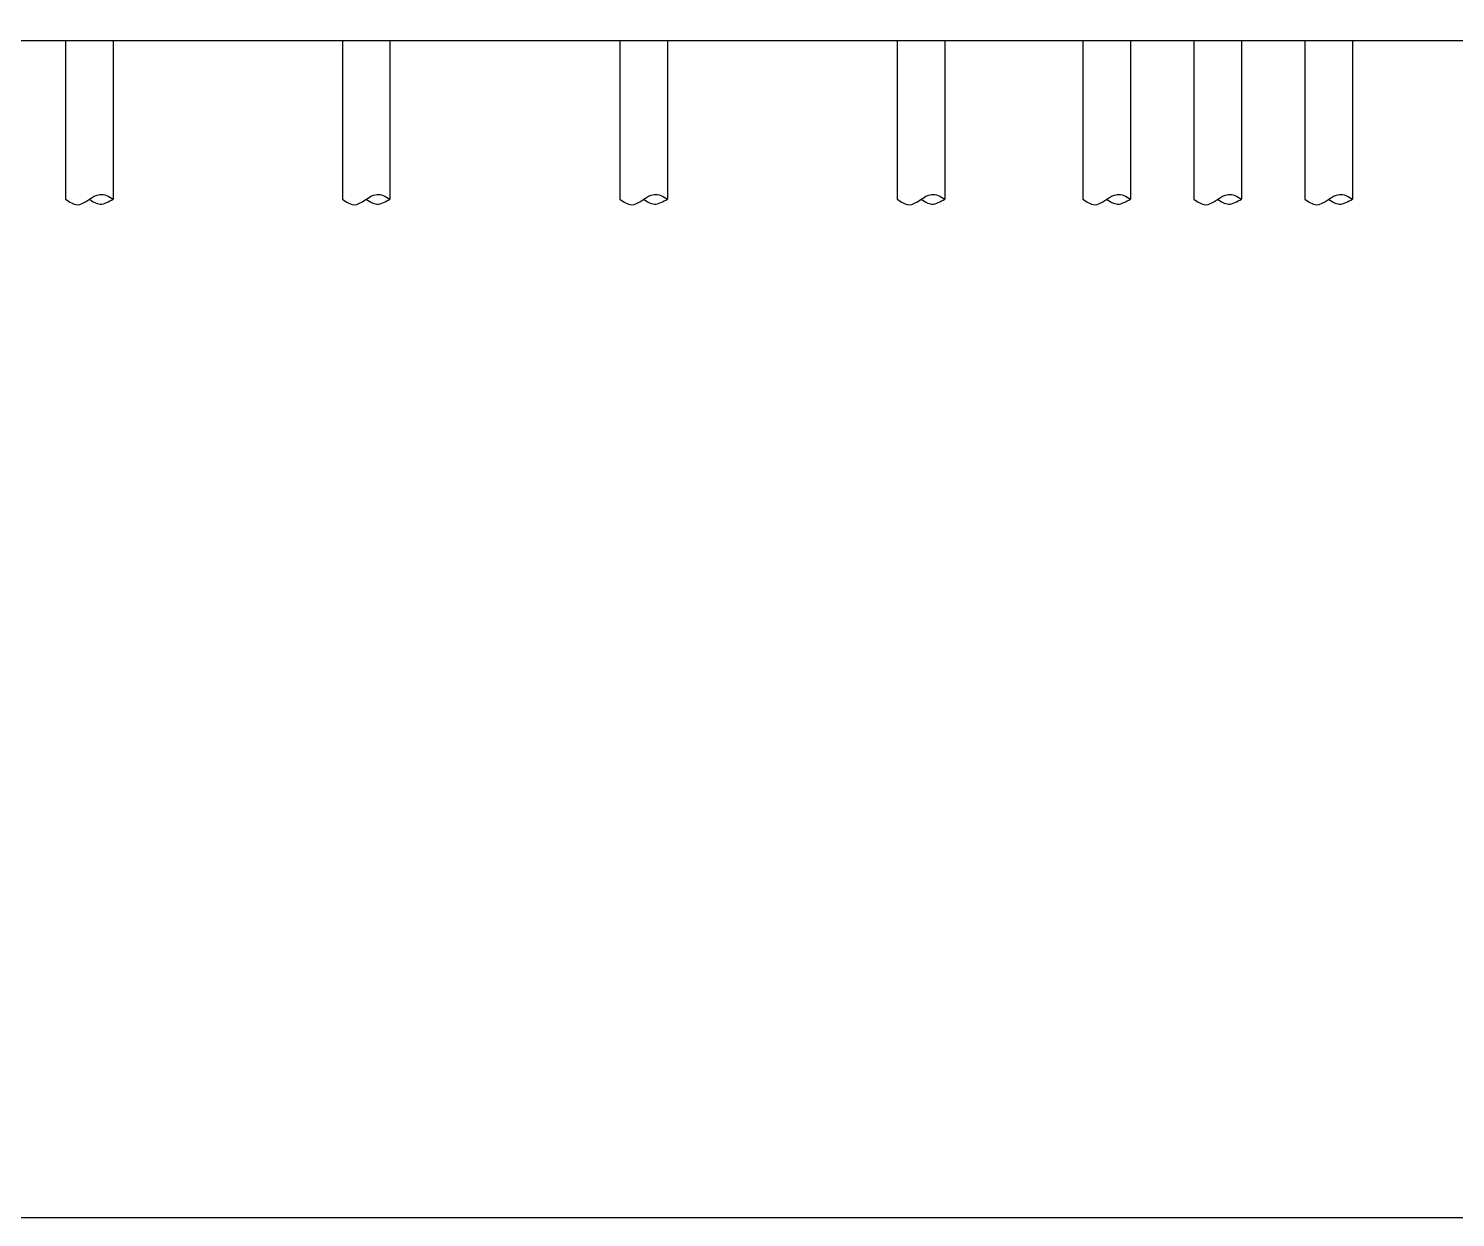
# Model space of a CAD drawing. Header units: centimetres. Extents: x 26200 to 152500, y -600 to 9300.
# Drawn here: x 131265 to 133065, y -600 to 899 of the extents above; entities that cross this region are included whole.
import ezdxf

# ---------------------------------------------------------------- set-up
doc = ezdxf.new("R2010")
doc.units = ezdxf.units.CM
doc.layers.add('ROTAS-MIMARI-KESIT', color=8, linetype='Continuous')
doc.layers.add('ROTAS-PAFTA', color=144, linetype='Continuous')

msp = doc.modelspace()

# ---------------------------------------------------------------- linework, layer by layer
at = {"layer": 'ROTAS-MIMARI-KESIT'}
msp.add_line((126934.7, 884.4), (147594.7, 884.4), dxfattribs=at)
for points in [[(131311.4, 884.4), (131311.4, 684.4)], [(131371.4, 884.4), (131371.4, 684.4)], [(131660.6, 884.4), (131660.6, 684.4)], [(131720.6, 884.4), (131720.6, 684.4)], [(132010.6, 884.4), (132010.6, 684.4)], [(132070.6, 884.4), (132070.6, 684.4)], [(132360.6, 884.4), (132360.6, 684.4)], [(132420.6, 884.4), (132420.6, 684.4)], [(132594.7, 884.4), (132594.7, 684.4)], [(132654.7, 884.4), (132654.7, 684.4)], [(132734.7, 884.4), (132734.7, 684.4)], [(132794.7, 884.4), (132794.7, 684.4)], [(132874.7, 884.4), (132874.7, 684.4)], [(132934.7, 884.4), (132934.7, 684.4)]]:
    msp.add_lwpolyline(points, dxfattribs=at)
for points, knots in [([(131311.4, 684.4), (131316.3, 680.8), (131330.6, 670.4), (131350.3, 696.4), (131365.9, 687.6), (131371.4, 684.4)], [0, 0, 0, 0, 16.350848, 47.934672, 65.567386, 65.567386, 65.567386, 65.567386]), ([(131341.4, 684.1), (131345.8, 681.1), (131355.9, 674.9), (131366, 681), (131371.4, 684.4)], [179.801197, 179.801197, 179.801197, 179.801197, 259.646208, 355.156763, 355.156763, 355.156763, 355.156763]), ([(131660.6, 684.4), (131665.4, 680.8), (131679.8, 670.4), (131699.4, 696.4), (131715, 687.6), (131720.6, 684.4)], [0, 0, 0, 0, 16.350848, 47.934672, 65.567386, 65.567386, 65.567386, 65.567386]), ([(131690.6, 684.1), (131695, 681.1), (131705, 674.9), (131715.1, 681), (131720.6, 684.4)], [179.801197, 179.801197, 179.801197, 179.801197, 259.646208, 355.156763, 355.156763, 355.156763, 355.156763]), ([(132010.6, 684.4), (132015.4, 680.8), (132029.8, 670.4), (132049.4, 696.4), (132065, 687.6), (132070.6, 684.4)], [0, 0, 0, 0, 16.350848, 47.934672, 65.567386, 65.567386, 65.567386, 65.567386]), ([(132040.6, 684.1), (132045, 681.1), (132055, 674.9), (132065.1, 681), (132070.6, 684.4)], [179.801197, 179.801197, 179.801197, 179.801197, 259.646208, 355.156763, 355.156763, 355.156763, 355.156763]), ([(132360.6, 684.4), (132365.4, 680.8), (132379.8, 670.4), (132399.4, 696.4), (132415, 687.6), (132420.6, 684.4)], [0, 0, 0, 0, 16.350848, 47.934672, 65.567386, 65.567386, 65.567386, 65.567386]), ([(132390.6, 684.1), (132395, 681.1), (132405, 674.9), (132415.1, 681), (132420.6, 684.4)], [179.801197, 179.801197, 179.801197, 179.801197, 259.646208, 355.156763, 355.156763, 355.156763, 355.156763]), ([(132594.7, 684.4), (132599.6, 680.8), (132613.9, 670.4), (132633.6, 696.4), (132649.1, 687.6), (132654.7, 684.4)], [0, 0, 0, 0, 16.350848, 47.934672, 65.567386, 65.567386, 65.567386, 65.567386]), ([(132624.7, 684.1), (132629.1, 681.1), (132639.2, 674.9), (132649.2, 681), (132654.7, 684.4)], [179.801197, 179.801197, 179.801197, 179.801197, 259.646208, 355.156763, 355.156763, 355.156763, 355.156763]), ([(132734.7, 684.4), (132739.6, 680.8), (132753.9, 670.4), (132773.6, 696.4), (132789.1, 687.6), (132794.7, 684.4)], [0, 0, 0, 0, 16.350848, 47.934672, 65.567386, 65.567386, 65.567386, 65.567386]), ([(132764.7, 684.1), (132769.1, 681.1), (132779.2, 674.9), (132789.2, 681), (132794.7, 684.4)], [179.801197, 179.801197, 179.801197, 179.801197, 259.646208, 355.156763, 355.156763, 355.156763, 355.156763]), ([(132874.7, 684.4), (132879.6, 680.8), (132893.9, 670.4), (132913.6, 696.4), (132929.1, 687.6), (132934.7, 684.4)], [0, 0, 0, 0, 16.350848, 47.934672, 65.567386, 65.567386, 65.567386, 65.567386]), ([(132904.7, 684.1), (132909.1, 681.1), (132919.2, 674.9), (132929.2, 681), (132934.7, 684.4)], [179.801197, 179.801197, 179.801197, 179.801197, 259.646208, 355.156763, 355.156763, 355.156763, 355.156763])]:
    msp.add_open_spline(points, degree=3, knots=knots, dxfattribs=at)
at = {"layer": 'ROTAS-PAFTA'}
msp.add_lwpolyline([(124500, -600), (152500, -600), (152500, 9300), (124500, 9300)], close=True, dxfattribs=at)

doc.saveas('drawing.dxf')
